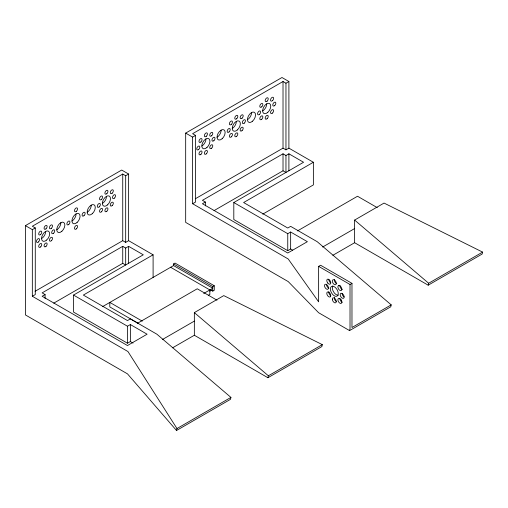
<?xml version="1.0" encoding="UTF-8"?>
<svg xmlns="http://www.w3.org/2000/svg" width="508" height="508" viewBox="0 0 508 508"><rect width="100%" height="100%" fill="white"/><g stroke="black" fill="none" stroke-linecap="round" stroke-linejoin="round"><path stroke-width="0.76" d="M45.085 298.437L45.085 294.57L42.139 292.875L122.739 246.342L125.679 248.044L128.626 246.342L143.288 254.806L73.527 295.078L73.527 312.071L127.476 343.218L130.372 341.547L130.372 324.555L147.098 334.213L127.476 345.542L42.139 296.272L45.085 294.57M53.753 303.162L122.739 263.334L122.739 246.342M125.679 248.044L125.679 265.03L122.739 263.334M127.476 343.218L127.476 326.225L130.372 324.555M128.626 263.334L128.626 246.342M153.099 277.457L153.099 254.806L128.626 240.678L125.679 242.38L122.739 240.678L35.071 291.294M194.348 321.107L194.348 312.611L223.774 295.612L322.32 344.64L321.862 346.577L267.913 377.723L194.348 335.255L194.348 321.107L162.35 339.566M205.359 205.899L205.359 202.038L202.419 200.336L283.019 153.803L285.96 155.505L288.9 153.803L303.568 162.268L233.807 202.54L233.807 219.532L287.757 250.679L290.646 249.009L290.646 232.023L307.378 241.681L287.757 253.003L202.419 203.733L205.359 202.038M214.033 210.623L283.019 170.796L283.019 153.803M285.96 155.505L285.96 172.498L283.019 170.796M287.757 250.679L287.757 233.693L290.646 232.023M288.9 170.796L288.9 153.803M195.351 198.755L283.019 148.145L285.96 149.841L288.9 148.145L313.373 162.268L313.373 184.918L262.769 214.141M354.622 228.568L354.628 220.072L384.054 203.073L482.6 252.101L482.143 254.044L428.193 285.191L354.628 242.716L354.622 228.568L322.631 247.034M176.524 430.492L176.981 428.549L127.94 351.53L32.334 296.272L32.334 229.641L25.4 225.641L25.4 314.922L127.476 373.856L176.524 430.492L230.473 399.345L230.93 397.402L156.909 334.213L130.372 318.897L127.476 320.561L83.337 295.078L153.099 254.806M267.913 377.723L268.37 375.787L322.32 344.64M313.373 162.268L243.618 202.54L287.757 228.029L290.646 226.358L317.183 241.681L391.211 304.87L390.754 306.807L349.555 330.594L318.63 312.738L288.214 281.584L185.68 222.39L185.68 133.102L281.972 77.508L288.9 81.515L288.9 148.145M428.193 285.191L428.65 283.254L482.6 252.101M349.555 330.594L350.018 328.657L350.018 284.493L318.63 266.37L318.63 301.841L288.214 258.997L192.608 203.733L192.608 137.103L185.68 133.102M25.4 225.641L121.691 170.047L128.626 174.047L128.626 240.678M128.626 174.047L125.679 175.749L122.739 174.047L32.334 226.244L35.274 227.94L35.274 294.577L32.334 296.272M288.9 81.515L285.96 83.21L283.019 81.515L192.608 133.706L195.555 135.407L195.555 202.038L192.608 203.733M32.334 229.641L35.274 227.94M192.608 137.103L195.555 135.407M102.489 306.673L173.558 265.582L173.558 263.938L175.025 263.087L214.262 285.744L214.262 290.271L212.789 291.122L210.763 289.954M137.192 323.45L197.237 288.785L216.973 300.177M297.472 230.918L357.518 196.247L377.254 207.639M173.558 263.938L212.789 286.595L214.262 285.744M203.702 293.484L212.789 288.233L212.789 286.595M209.848 291.179L212.789 289.477L212.789 291.122M208.483 295.256L209.848 294.462L209.848 289.935L170.612 267.278M172.561 347.828L194.348 335.255M332.842 255.295L354.628 242.716M318.63 266.37L320.592 265.24L351.98 283.356L351.974 327.52L391.211 304.87M350.018 284.493L351.98 283.356M176.981 428.549L230.93 397.402M342.17 293.554L341.662 293.338A2.775 1.6 60 0 0 340.208 294.684A2.775 1.6 60 0 0 341.662 297.713L342.17 298.082A2.775 1.6 60 0 0 344.132 296.951A2.775 1.6 60 0 0 342.17 293.554A2.775 1.6 60 0 0 343.624 296.583L344.132 296.951M328.949 288.106L328.441 287.89A2.775 1.6 60 0 1 326.479 284.493A2.775 1.6 60 0 0 324.517 285.623A2.775 1.6 60 0 0 326.479 289.02L326.987 289.236A2.775 1.6 60 0 0 328.441 287.89A2.775 1.6 60 0 0 326.987 284.861L326.479 284.493M233.807 202.54L287.757 233.693M290.646 249.009L292.652 250.171M173.558 265.582L212.789 288.233M142.265 321.139L109.798 302.393L109.798 306.921L138.208 323.329M73.527 295.078L127.476 326.225M130.372 341.547L133.045 343.09M354.628 220.072L428.65 283.254M194.348 312.611L268.37 375.787M285.96 83.21L285.96 149.841M283.019 81.515L283.019 148.145M125.679 175.749L125.679 242.38M122.739 174.047L122.739 240.678M60.877 222.714A5.734 3.308 -60 0 1 56.82 229.737M45.669 231.489A5.734 3.308 -60 0 1 41.618 238.512M106.489 196.38A5.734 3.308 -60 0 1 102.432 203.403M76.079 213.938A5.734 3.308 -60 0 1 72.028 220.961M91.281 205.156A5.734 3.308 -60 0 1 87.23 212.179M266.764 103.842A5.734 3.308 -60 0 1 262.712 110.865M236.36 121.399A5.734 3.308 -60 0 1 232.302 128.422M221.151 130.175A5.734 3.308 -60 0 1 217.1 137.198M251.562 112.624A5.734 3.308 -60 0 1 247.51 119.647M205.95 138.957A5.734 3.308 -60 0 1 201.898 145.98M342.341 289.433A2.775 1.6 60 0 1 339.941 285.274M330.74 295.624A2.775 1.6 60 0 1 328.841 291.681M342.341 302.247A2.775 1.6 60 0 1 340.449 300.565L340.138 299.917A2.775 1.6 60 0 1 339.871 298.634M336.791 283.572A2.775 1.6 60 0 1 334.391 280.587L334.327 279.959A2.775 1.6 60 0 1 334.391 279.413M338.296 295.205A5.55 3.207 60 0 1 333.553 291.827L332.918 290.532A5.55 3.207 60 0 1 332.861 285.966M336.556 301.619A2.775 1.6 60 0 1 334.467 297.313M330.74 282.81A2.775 1.6 60 0 1 329.755 281.94L329.349 281.343A2.775 1.6 60 0 1 328.778 279.413M336.283 283.356L336.22 283.909A2.775 1.6 60 0 1 334.327 284.493A2.775 1.6 60 0 1 332.429 281.718L332.365 281.095A2.775 1.6 60 0 1 334.327 279.959A2.775 1.6 60 0 1 336.283 283.356M338.487 285.68L338.176 285.972A2.775 1.6 60 0 0 338.487 288.887A2.775 1.6 60 0 0 340.855 290.614L341.262 290.487A2.775 1.6 60 0 0 341.262 287.28A2.775 1.6 60 0 0 338.487 285.68M330.473 296.602L330.162 296.894A2.775 1.6 60 0 1 327.387 295.294A2.775 1.6 60 0 1 327.387 292.087L327.793 291.96A2.775 1.6 60 0 1 330.162 293.688A2.775 1.6 60 0 1 330.473 296.602M332.315 286.239L331.508 286.506A5.55 3.207 60 0 0 330.956 291.662L331.591 292.957A5.55 3.207 60 0 0 336.334 296.342L337.141 296.069A5.55 3.207 60 0 0 337.693 290.913L337.058 289.617A5.55 3.207 60 0 0 332.315 286.239M341.262 300.095L340.855 299.504A2.775 1.6 60 0 0 338.487 298.494A2.775 1.6 60 0 0 338.176 301.047L338.487 301.701A2.775 1.6 60 0 0 341.262 303.301A2.775 1.6 60 0 0 341.262 300.095M327.793 283.07L327.387 282.48A2.775 1.6 60 0 1 327.387 279.273A2.775 1.6 60 0 1 330.162 280.873L330.473 281.527A2.775 1.6 60 0 1 330.162 284.08A2.775 1.6 60 0 1 327.793 283.07M76.41 228.829A2.153 1.238 -60 0 0 77.089 225.495A2.153 1.238 -60 0 0 74.543 227.749A2.153 1.238 -60 0 0 76.41 228.829M68.809 224.434A2.153 1.238 -60 0 0 69.488 221.107A2.153 1.238 -60 0 0 66.942 223.361A2.153 1.238 -60 0 0 68.809 224.434M76.41 211.271A2.153 1.238 -60 0 0 77.089 207.937A2.153 1.238 -60 0 0 74.543 210.198A2.153 1.238 -60 0 0 76.41 211.271M92.266 213.716A5.734 3.308 -60 0 0 94.088 204.838A5.734 3.308 -60 0 0 87.3 210.852A5.734 3.308 -60 0 0 92.266 213.716M77.064 222.498A5.734 3.308 -60 0 0 78.88 213.614A5.734 3.308 -60 0 0 72.098 219.627A5.734 3.308 -60 0 0 77.064 222.498M84.011 215.659A2.153 1.238 -60 0 0 84.69 212.331A2.153 1.238 -60 0 0 82.15 214.586A2.153 1.238 -60 0 0 84.011 215.659M106.813 211.271A2.153 1.238 -60 0 0 107.499 207.937A2.153 1.238 -60 0 0 104.953 210.198A2.153 1.238 -60 0 0 106.813 211.271M106.813 193.713A2.153 1.238 -60 0 0 107.499 190.386A2.153 1.238 -60 0 0 104.953 192.64A2.153 1.238 -60 0 0 106.813 193.713M101.441 199.39A2.153 1.238 -60 0 0 102.121 196.056A2.153 1.238 -60 0 0 99.581 198.317A2.153 1.238 -60 0 0 101.441 199.39M99.212 206.883A2.153 1.238 -60 0 0 99.898 203.549A2.153 1.238 -60 0 0 97.352 205.804A2.153 1.238 -60 0 0 99.212 206.883M101.441 211.804A2.153 1.238 -60 0 0 102.121 208.471A2.153 1.238 -60 0 0 99.581 210.725A2.153 1.238 -60 0 0 101.441 211.804M112.192 205.594A2.153 1.238 -60 0 0 112.871 202.267A2.153 1.238 -60 0 0 110.331 204.521A2.153 1.238 -60 0 0 112.192 205.594M114.421 198.101A2.153 1.238 -60 0 0 115.1 194.774A2.153 1.238 -60 0 0 112.554 197.028A2.153 1.238 -60 0 0 114.421 198.101M112.192 193.18A2.153 1.238 -60 0 0 112.871 189.852A2.153 1.238 -60 0 0 110.331 192.107A2.153 1.238 -60 0 0 112.192 193.18M107.474 204.94A5.734 3.308 -60 0 0 109.29 196.056A5.734 3.308 -60 0 0 102.508 202.076A5.734 3.308 -60 0 0 107.474 204.94M45.999 246.38A2.153 1.238 -60 0 0 46.679 243.053A2.153 1.238 -60 0 0 44.139 245.307A2.153 1.238 -60 0 0 45.999 246.38M40.627 246.913A2.153 1.238 -60 0 0 41.307 243.586A2.153 1.238 -60 0 0 38.76 245.84A2.153 1.238 -60 0 0 40.627 246.913M38.398 241.992A2.153 1.238 -60 0 0 39.078 238.665A2.153 1.238 -60 0 0 36.538 240.919A2.153 1.238 -60 0 0 38.398 241.992M40.627 234.499A2.153 1.238 -60 0 0 41.307 231.172A2.153 1.238 -60 0 0 38.76 233.426A2.153 1.238 -60 0 0 40.627 234.499M51.378 228.295A2.153 1.238 -60 0 0 52.057 224.961A2.153 1.238 -60 0 0 49.511 227.216A2.153 1.238 -60 0 0 51.378 228.295M45.999 228.829A2.153 1.238 -60 0 0 46.679 225.495A2.153 1.238 -60 0 0 44.139 227.749A2.153 1.238 -60 0 0 45.999 228.829M51.378 240.709A2.153 1.238 -60 0 0 52.057 237.376A2.153 1.238 -60 0 0 49.511 239.63A2.153 1.238 -60 0 0 51.378 240.709M53.6 233.216A2.153 1.238 -60 0 0 54.286 229.883A2.153 1.238 -60 0 0 51.74 232.137A2.153 1.238 -60 0 0 53.6 233.216M46.653 240.049A5.734 3.308 -60 0 0 48.476 231.172A5.734 3.308 -60 0 0 41.688 237.185A5.734 3.308 -60 0 0 46.653 240.049M61.862 231.273A5.734 3.308 -60 0 0 63.678 222.39A5.734 3.308 -60 0 0 56.896 228.41A5.734 3.308 -60 0 0 61.862 231.273M261.722 119.266A2.153 1.238 -60 0 0 262.401 115.938A2.153 1.238 -60 0 0 259.855 118.193A2.153 1.238 -60 0 0 261.722 119.266M259.493 114.344A2.153 1.238 -60 0 0 260.172 111.017A2.153 1.238 -60 0 0 257.632 113.271A2.153 1.238 -60 0 0 259.493 114.344M272.472 113.062A2.153 1.238 -60 0 0 273.152 109.728A2.153 1.238 -60 0 0 270.605 111.982A2.153 1.238 -60 0 0 272.472 113.062M272.472 100.648A2.153 1.238 -60 0 0 273.152 97.314A2.153 1.238 -60 0 0 270.605 99.568A2.153 1.238 -60 0 0 272.472 100.648M267.748 112.401A5.734 3.308 -60 0 0 269.57 103.524A5.734 3.308 -60 0 0 262.782 109.538A5.734 3.308 -60 0 0 267.748 112.401M274.695 105.569A2.153 1.238 -60 0 0 275.38 102.235A2.153 1.238 -60 0 0 272.834 104.489A2.153 1.238 -60 0 0 274.695 105.569M198.679 149.46A2.153 1.238 -60 0 0 199.358 146.126A2.153 1.238 -60 0 0 196.812 148.38A2.153 1.238 -60 0 0 198.679 149.46M200.901 154.381A2.153 1.238 -60 0 0 201.587 151.047A2.153 1.238 -60 0 0 199.041 153.302A2.153 1.238 -60 0 0 200.901 154.381M206.28 153.848A2.153 1.238 -60 0 0 206.959 150.514A2.153 1.238 -60 0 0 204.419 152.768A2.153 1.238 -60 0 0 206.28 153.848M200.901 141.967A2.153 1.238 -60 0 0 201.587 138.633A2.153 1.238 -60 0 0 199.041 140.887A2.153 1.238 -60 0 0 200.901 141.967M267.094 101.181A2.153 1.238 -60 0 0 267.773 97.847A2.153 1.238 -60 0 0 265.233 100.101A2.153 1.238 -60 0 0 267.094 101.181M267.094 118.732A2.153 1.238 -60 0 0 267.773 115.405A2.153 1.238 -60 0 0 265.233 117.659A2.153 1.238 -60 0 0 267.094 118.732M261.722 106.851A2.153 1.238 -60 0 0 262.401 103.524A2.153 1.238 -60 0 0 259.855 105.778A2.153 1.238 -60 0 0 261.722 106.851M222.136 138.735A5.734 3.308 -60 0 0 223.958 129.858A5.734 3.308 -60 0 0 217.17 135.871A5.734 3.308 -60 0 0 222.136 138.735M236.684 136.29A2.153 1.238 -60 0 0 237.369 132.963A2.153 1.238 -60 0 0 234.823 135.217A2.153 1.238 -60 0 0 236.684 136.29M206.934 147.517A5.734 3.308 -60 0 0 208.75 138.633A5.734 3.308 -60 0 0 201.968 144.647A5.734 3.308 -60 0 0 206.934 147.517M211.652 135.757A2.153 1.238 -60 0 0 212.338 132.429A2.153 1.238 -60 0 0 209.791 134.684A2.153 1.238 -60 0 0 211.652 135.757M206.28 136.29A2.153 1.238 -60 0 0 206.959 132.956A2.153 1.238 -60 0 0 204.419 135.217A2.153 1.238 -60 0 0 206.28 136.29M236.684 118.732A2.153 1.238 -60 0 0 237.369 115.405A2.153 1.238 -60 0 0 234.823 117.659A2.153 1.238 -60 0 0 236.684 118.732M213.881 140.678A2.153 1.238 -60 0 0 214.56 137.351A2.153 1.238 -60 0 0 212.02 139.605A2.153 1.238 -60 0 0 213.881 140.678M231.311 136.823A2.153 1.238 -60 0 0 231.991 133.49A2.153 1.238 -60 0 0 229.451 135.75A2.153 1.238 -60 0 0 231.311 136.823M252.546 121.183A5.734 3.308 -60 0 0 254.362 112.3A5.734 3.308 -60 0 0 247.58 118.313A5.734 3.308 -60 0 0 252.546 121.183M237.344 129.959A5.734 3.308 -60 0 0 239.16 121.075A5.734 3.308 -60 0 0 232.378 127.095A5.734 3.308 -60 0 0 237.344 129.959M242.062 118.199A2.153 1.238 -60 0 0 242.741 114.872A2.153 1.238 -60 0 0 240.201 117.126A2.153 1.238 -60 0 0 242.062 118.199M242.062 130.613A2.153 1.238 -60 0 0 242.741 127.286A2.153 1.238 -60 0 0 240.201 129.54A2.153 1.238 -60 0 0 242.062 130.613M231.311 124.409A2.153 1.238 -60 0 0 231.991 121.075A2.153 1.238 -60 0 0 229.451 123.336A2.153 1.238 -60 0 0 231.311 124.409M229.083 131.902A2.153 1.238 -60 0 0 229.768 128.568A2.153 1.238 -60 0 0 227.222 130.829A2.153 1.238 -60 0 0 229.083 131.902M211.652 148.171A2.153 1.238 -60 0 0 212.338 144.844A2.153 1.238 -60 0 0 209.791 147.098A2.153 1.238 -60 0 0 211.652 148.171M244.291 123.12A2.153 1.238 -60 0 0 244.97 119.793A2.153 1.238 -60 0 0 242.424 122.047A2.153 1.238 -60 0 0 244.291 123.12M332.384 299.542A2.775 1.6 60 0 0 335.528 302.832A2.775 1.6 60 0 0 335.064 298.679A2.775 1.6 60 0 0 332.384 299.542"/></g></svg>
